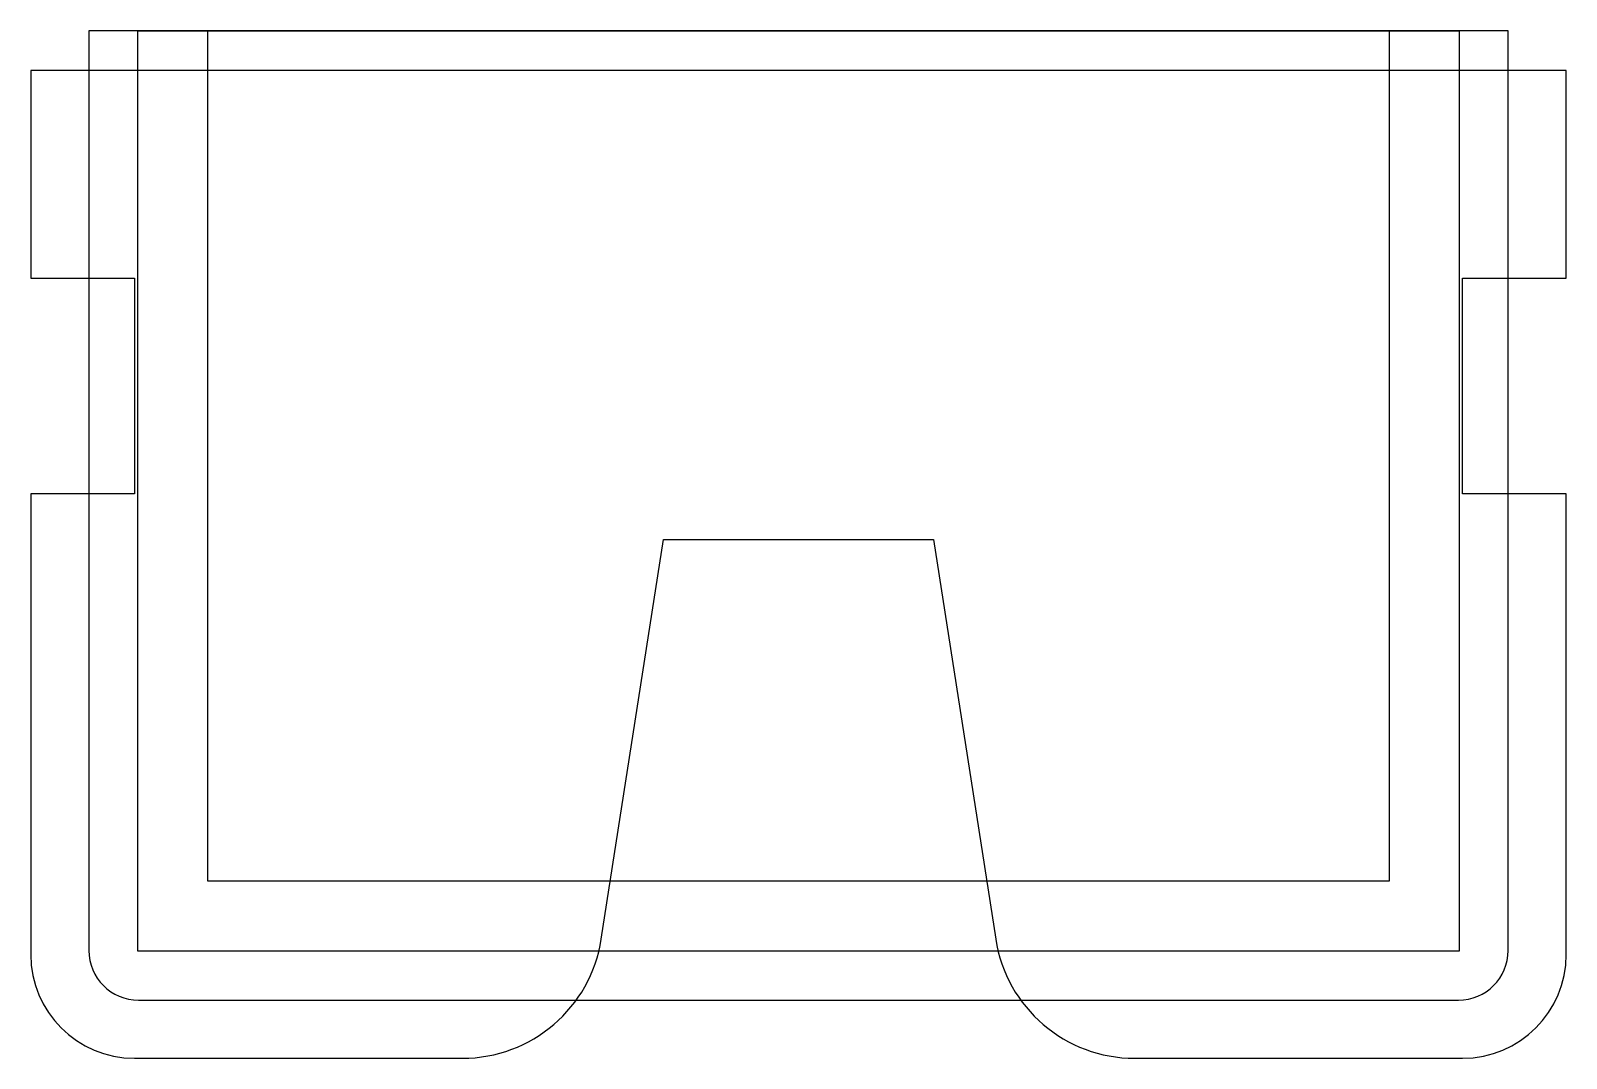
# Model space of a CAD drawing. Extents: x -2.41 to 1.29, y -1.51 to 0.97.
import ezdxf

# ---------------------------------------------------------------- set-up
doc = ezdxf.new("R2010")
doc.units = 0

msp = doc.modelspace()

# ---------------------------------------------------------------- linework, layer by layer
for p, q in [((1.153645, 0.965031), (-2.266355, 0.965031)), ((-2.266355, 0.965031), (-2.266355, -1.250969)), ((-1.979539, 0.965031), (-2.266355, 0.965031)), ((-2.266355, 0.965031), (-2.266355, -1.250969)), ((-2.148026, -1.252641), (-2.148026, 0.965031)), ((-2.148026, 0.965031), (1.035317, 0.965031)), ((-1.979539, -1.084154), (-1.979539, 0.965031)), ((1.153645, 0.965031), (0.86683, 0.965031)), ((0.86683, 0.965031), (0.86683, -1.084154)), ((1.035317, 0.965031), (1.035317, -1.252641)), ((1.153645, -1.250969), (1.153645, 0.965031)), ((1.153645, -1.250969), (1.153645, 0.965031)), ((1.293645, 0.869031), (-2.406355, 0.869031)), ((-2.406355, 0.869031), (-2.406355, 0.369031)), ((1.293645, 0.369031), (1.293645, 0.869031)), ((-2.406355, 0.369031), (-2.156355, 0.369031)), ((-2.156355, 0.369031), (-2.156355, -0.150969)), ((1.043645, -0.150969), (1.043645, 0.369031)), ((1.043645, 0.369031), (1.293645, 0.369031)), ((-2.156355, -0.150969), (-2.406355, -0.150969)), ((-2.406355, -0.150969), (-2.406355, -1.260969)), ((1.293645, -0.150969), (1.043645, -0.150969)), ((1.293645, -1.260969), (1.293645, -0.150969)), ((-1.03147, -1.223984), (-0.881355, -0.260969)), ((-0.881355, -0.260969), (-0.231355, -0.260969)), ((-0.231355, -0.260969), (-0.081239, -1.223984)), ((0.86683, -1.084154), (-1.979539, -1.084154)), ((1.035317, -1.252641), (-2.148026, -1.252641)), ((-2.146355, -1.370969), (1.033645, -1.370969)), ((-2.146355, -1.370969), (1.033645, -1.370969)), ((-2.156355, -1.510969), (-1.366657, -1.510969)), ((0.253948, -1.510969), (1.043645, -1.510969))]:
    msp.add_line(p, q)
for centre, radius, start, end in [((-2.146355, -1.250969), 0.12, 180, -90), ((-2.146355, -1.250969), 0.12, 180, -90), ((-1.366657, -1.171734), 0.339235, -90, -8.86), ((0.253948, -1.171734), 0.339235, -171.14, -90), ((1.033645, -1.250969), 0.12, -90, 0), ((1.033645, -1.250969), 0.12, -90, 0), ((-2.156355, -1.260969), 0.25, 180, -90), ((1.043645, -1.260969), 0.25, -90, 0)]:
    msp.add_arc(centre, radius, start, end)

doc.saveas('drawing.dxf')
